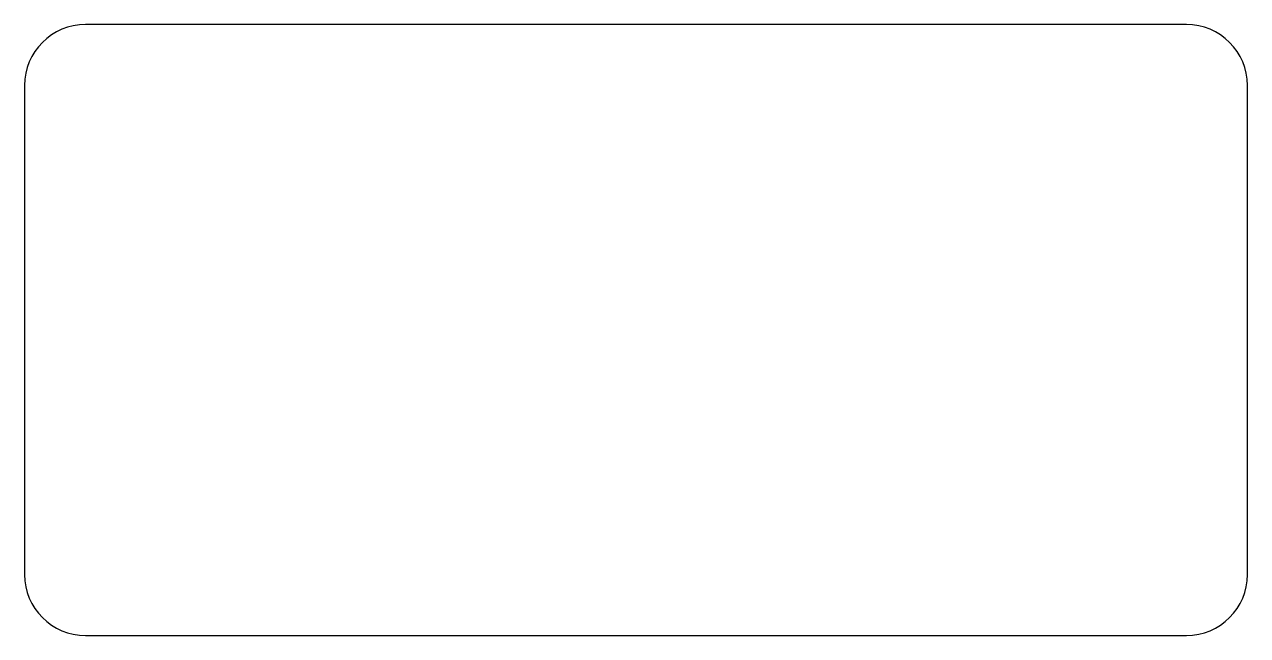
# Model space of a CAD drawing. Header units: millimetres. Extents: x 0 to 100, y 0 to 50.
import ezdxf

# ---------------------------------------------------------------- set-up
doc = ezdxf.new("R2010")
doc.units = ezdxf.units.MM

msp = doc.modelspace()

# ---------------------------------------------------------------- linework, layer by layer
msp.add_lwpolyline([(5, 0), (95, 0, 0.41421), (100, 5), (100, 45, 0.41421), (95, 50), (5, 50, 0.41421), (0, 45), (0, 5, 0.41421)], format="xyb", close=True)

doc.saveas('drawing.dxf')
